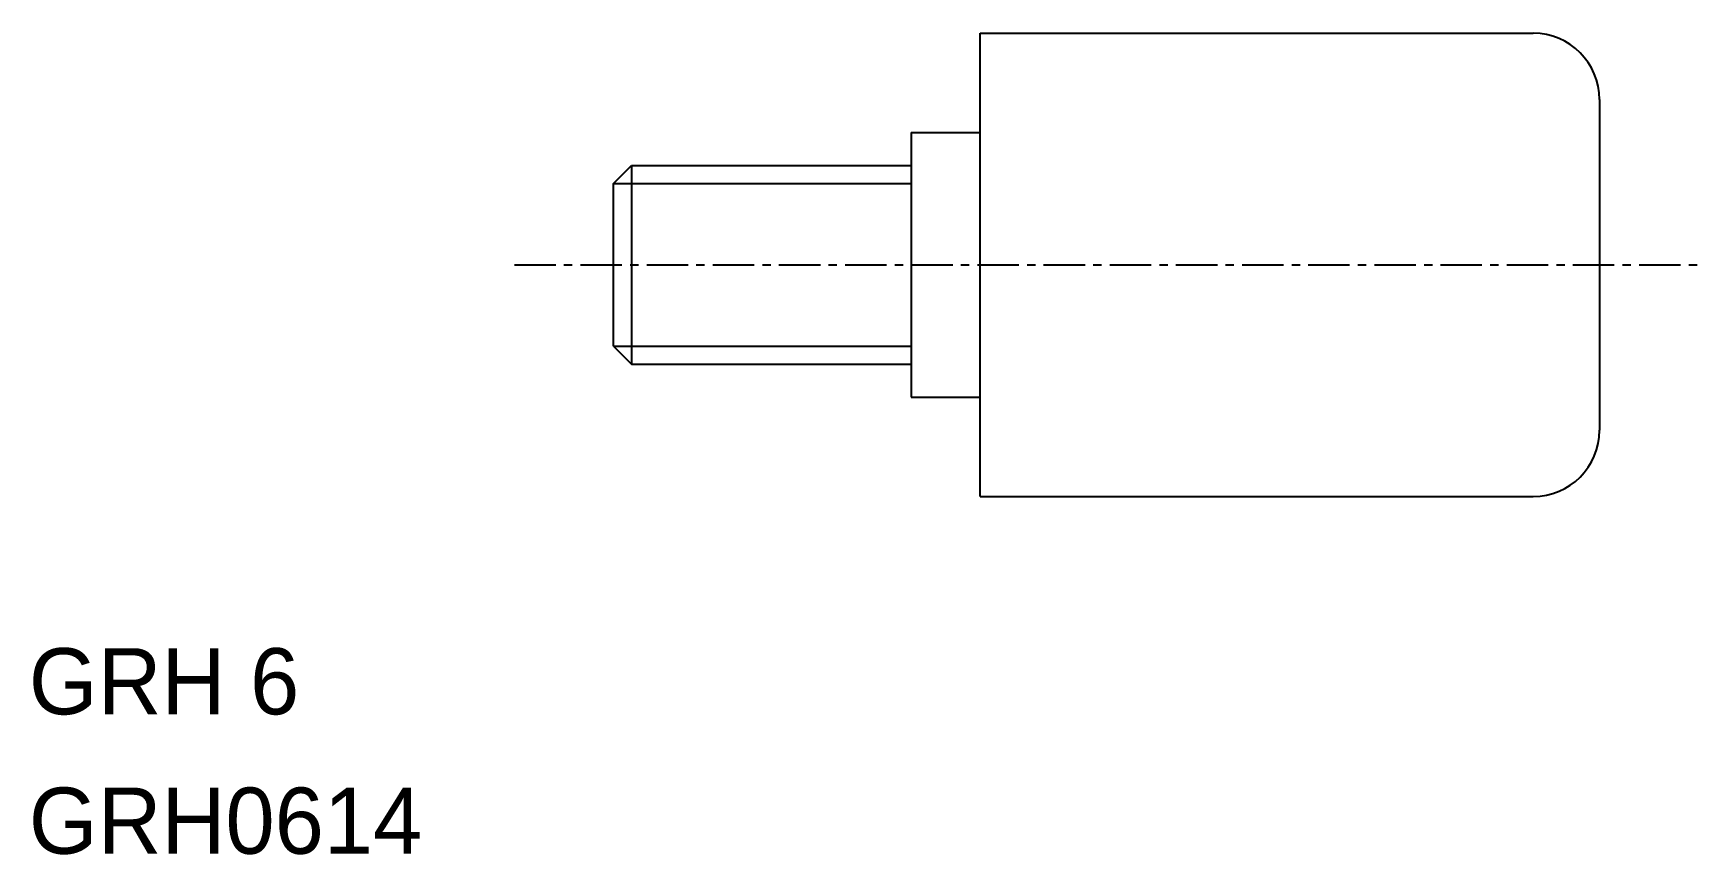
# Model space of a CAD drawing. Extents: x 0.1 to 50.5, y 0 to 24.8.
import ezdxf

# ---------------------------------------------------------------- set-up
doc = ezdxf.new("R2010")
doc.units = 0
doc.linetypes.add('CENTER', pattern=[2, 1.25, -0.25, 0.25, -0.25])
doc.layers.get('0').update_dxf_attribs({"linetype": 'CONTINUOUS'})
doc.layers.add('CENTER', color=1, linetype='CENTER')

msp = doc.modelspace()

# ---------------------------------------------------------------- linework, layer by layer
at = {"color": 7, "linetype": 'CONTINUOUS'}
for p, q in [((28.755, 10.799), (28.755, 24.799)), ((28.755, 24.799), (45.475, 24.799)), ((47.475, 22.799), (47.475, 12.799)), ((26.675, 21.799), (28.755, 21.799)), ((26.675, 21.799), (26.675, 13.799)), ((17.675, 20.258), (18.217, 20.799)), ((18.217, 20.799), (26.675, 20.799)), ((18.217, 20.799), (18.217, 14.799)), ((17.675, 15.341), (17.675, 20.258)), ((17.675, 15.341), (18.217, 14.799)), ((18.217, 14.799), (26.675, 14.799)), ((26.675, 13.799), (28.755, 13.799)), ((28.755, 10.799), (45.475, 10.799))]:
    msp.add_line(p, q, dxfattribs=at)
at = {"color": 3, "linetype": 'CONTINUOUS'}
for p, q in [((17.675, 20.258), (26.675, 20.258)), ((17.675, 15.341), (26.675, 15.341))]:
    msp.add_line(p, q, dxfattribs=at)
at = {"color": 7, "linetype": 'CONTINUOUS'}
for centre, start, end in [((45.475, 22.799), 0, 90), ((45.475, 12.799), 270, 0)]:
    msp.add_arc(centre, 2, start, end, dxfattribs=at)
at = {"layer": 'CENTER', "color": 1, "linetype": 'CENTER'}
msp.add_line((14.675, 17.799), (50.475, 17.799), dxfattribs=at)

# ---------------------------------------------------------------- texts
for s, p in [('GRH 6', (0, 4.214)), ('GRH0614', (0, 0))]:
    msp.add_text(s, height=2).set_placement(p)

doc.saveas('drawing.dxf')
